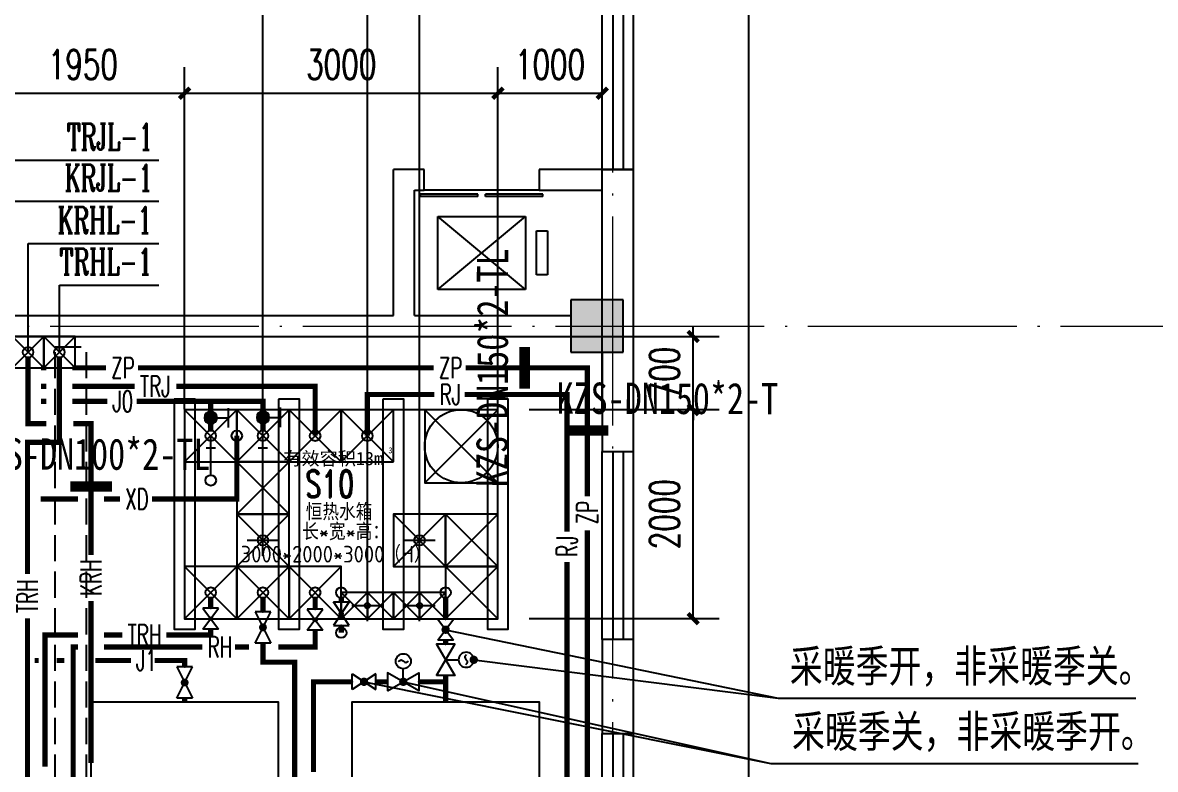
# Model space of a CAD drawing. Extents: x 1475400 to 1714963, y -629303 to -315532.
# Drawn here: x 1555606 to 1566456, y -391154 to -384009 of the extents above; entities that cross this region are included whole.
import ezdxf
from ezdxf.enums import TextEntityAlignment as Align

# ---------------------------------------------------------------- set-up
doc = ezdxf.new("R2010")
doc.units = 0
doc.header["$LTSCALE"] = 1000
doc.linetypes.add('__DASH', pattern=[0.35, 0.25, -0.1])
doc.linetypes.add('DOTE', pattern=[2.42, 2, -0.2, 0.02, -0.2])
for name, color, linetype in [('A-ANNO-IDEN-TEXT', 3, 'Continuous'), ('COLUMN', 255, 'Continuous'), ('DIM_太阳能热回水', 7, 'Continuous'), ('DIM_太阳能热给水', 7, 'Continuous'), ('DIM_空气源热回水', 7, 'Continuous'), ('DIM_空气源热给水', 7, 'Continuous'), ('EVTR', 2, 'Continuous'), ('P-ANNO-DIMS', 4, 'Continuous'), ('P-ANNO-IDEN', 3, 'Continuous'), ('P-ANNO-TXT', 211, 'Continuous'), ('P-DASH', 8, 'Continuous'), ('P-DOMW-IDEN', 61, 'Continuous'), ('P-DOMW-PIPE', 3, 'Continuous'), ('P-DOMW-VALV', 62, 'Continuous'), ('P-DOMW-VPIP', 3, 'Continuous'), ('P-HOWS-IDEN', 160, 'Continuous'), ('P-HOWS-RIDE', 231, 'Continuous'), ('P-HOWS-RVAL', 41, 'Continuous'), ('P-HOWS-RVPI', 160, 'Continuous'), ('P-HOWS-VALV', 41, 'Continuous'), ('P-HOWS-VPIP', 231, 'Continuous'), ('P-SPRN-IDEN', 4, 'Continuous'), ('P-SPRN-PIPE', 6, 'Continuous'), ('P-WAST-VALV', 11, 'Continuous'), ('P-WAST-VPIP', 11, 'Continuous'), ('P-WTAN', 7, 'Continuous'), ('PIPE-太阳能热回水', 11, 'Continuous'), ('PIPE-太阳能热给水', 4, 'Continuous'), ('PIPE-市政自来水', 87, 'Continuous'), ('PIPE-消毒', 7, 'Continuous'), ('PIPE-空气源热回水', 191, 'Continuous'), ('PUB_HATCH', 8, 'Continuous'), ('TEXT_太阳能热回水', 7, 'Continuous'), ('TEXT_太阳能热给水', 7, 'Continuous'), ('TEXT_市政自来水', 7, 'Continuous'), ('TEXT_消毒', 7, 'Continuous'), ('TEXT_空气源热回水', 7, 'Continuous'), ('VALVE_太阳能热回水', 7, 'Continuous'), ('VALVE_市政自来水', 7, 'Continuous'), ('VPIPE-太阳能热回水', 7, 'Continuous'), ('VPIPE-太阳能热给水', 7, 'Continuous'), ('VPIPE-市政自来水', 7, 'Continuous'), ('VPIPE-空气源热回水', 7, 'Continuous'), ('WALL', 2, 'Continuous'), ('WINDOW', 4, 'Continuous'), ('WP_P_LG', 2, 'Continuous'), ('建筑底图', 7, 'Continuous'), ('抗震支吊架', 2, 'Continuous')]:
    doc.layers.add(name, color=color, linetype=linetype)
for name, color, linetype, lineweight in [('DOTE', 8, 'DOTE', 9), ('P-HOWS-PIPE', 5, 'Continuous', 50), ('P-HOWS-RPIP', 6, 'Continuous', 50), ('P-WAST-PIPE', 11, 'Continuous', 50)]:
    doc.layers.add(name, color=color, linetype=linetype, lineweight=lineweight)
doc.layers.add('定位矩形', color=6, linetype='Continuous', plot=False)
doc.styles.add('_TWT_PIPETEXT', font='SIMPLEX', dxfattribs={"width": 0.8, "height": 2.5, "bigfont": 'HZTXT'})
doc.styles.add('_TWT_SERIAL', font='COMPLEX', dxfattribs={"width": 0.8, "height": 3, "bigfont": 'HZTXT'})
doc.styles.add('A_DIM_T3', font='SIMPLEX', dxfattribs={"width": 0.7, "bigfont": 'HZ'})
doc.styles.add('HT', font='')
doc.styles.add('HZ(TK)', font='geniso.shx', dxfattribs={"width": 0.9, "bigfont": 'hztxt.shx'})
doc.styles.add('hz2', font='romand', dxfattribs={"width": 0.7, "bigfont": 'hztxt'})
doc.styles.add('kzcad', font='', dxfattribs={"width": 0.8})
doc.styles.get("Standard").update_dxf_attribs({"font": 'geniso.shx', "bigfont": 'hztxt.shx'})
doc.styles.add('黑体', font='')
doc.styles.get('HT').set_extended_font_data('SimHei')
doc.styles.get('kzcad').set_extended_font_data('SimSun')
doc.styles.get('黑体').set_extended_font_data('SimHei')
doc.dimstyles.new('_TWT_ARCH&&100', dxfattribs={"dimtxt": 280, "dimasz": 100, "dimexe": 250, "dimexo": 300, "dimgap": 135, "dimtad": 1, "dimdec": 0, "dimzin": 0, "dimdsep": 46, "dimtxsty": 'A_DIM_T3', "dimblk": 'ARCHTICK', "dimcen": 0.09, "dimclrt": 7, "dimazin": 2, "dimtfac": 1, "dimtdec": 0, "dimtix": 1, "dimtmove": 2, "dimatfit": 3, "dimfxl": 1, "dimtolj": 1, "dimtzin": 0, "dimarcsym": 0})

# ---------------------------------------------------------------- blocks, each defined once
blk = doc.blocks.new('$WINLIB2D$00000001')
at = {"color": 0}
for points in [[(-0.5, 0.5), (-0.5, -0.5)], [(-0.5, 0.5), (0.5, 0.5)], [(0.5, -0.5), (0.5, 0.5)], [(0.5, 0.1667), (-0.5, 0.1667)], [(0.5, -0.1667), (-0.5, -0.1667)], [(-0.5, -0.5), (0.5, -0.5)]]:
    blk.add_lwpolyline(points, dxfattribs=at)
blk = doc.blocks.new('$DORLIB2D$00000127')
at = {"color": 0}
for points in [[(-0.5333, 0.7949), (-0.5333, 0.6904)], [(-0.0333, 0.7949), (-0.5333, 0.7949)], [(-0.0333, 0.7949), (-0.0333, 0.6904)], [(0.5333, 0.7949), (0.0333, 0.7949)], [(0.0333, 0.7949), (0.0333, 0.6904)], [(0.5333, 0.7949), (0.5333, 0.6904)], [(-0.0333, 0.6904), (-0.5333, 0.6904)], [(0.5333, 0.6904), (0.0333, 0.6904)], [(0.5, 0.5), (-0.5, 0.5)]]:
    blk.add_lwpolyline(points, dxfattribs=at)
blk = doc.blocks.new('sadsdfc')
at = {"layer": 'PUB_HATCH'}
blk.add_hatch(color=256, dxfattribs=at).paths.add_polyline_path([(899763.1, -304964.6), (899763.1, -304464.6), (899263.1, -304464.6), (899263.1, -304964.6)])
blk.add_lwpolyline([(900963.1, -290864.6), (900963.1, -319814.6)])
at = {"layer": 'COLUMN'}
for p, q in [((899763.1, -304464.6), (899263.1, -304464.6)), ((899263.1, -304464.6), (899263.1, -304964.6)), ((899763.1, -304964.6), (899763.1, -304464.6)), ((899263.1, -304964.6), (899763.1, -304964.6))]:
    blk.add_line(p, q, dxfattribs=at)
at = {"layer": 'DOTE'}
for p, q in [((899663.1, -322606.2), (899663.1, -276588.1)), ((857973.7, -304714.6), (908177.1, -304714.6))]:
    blk.add_line(p, q, dxfattribs=at)
at = {"layer": 'EVTR'}
for p, q in [((897988.1, -304364.6), (898828.1, -303664.6)), ((898828.1, -304364.6), (897988.1, -303664.6)), ((897988.1, -303664.6), (898828.1, -303664.6)), ((897988.1, -304364.6), (897988.1, -303664.6)), ((898828.1, -303664.6), (898828.1, -304364.6)), ((898933.1, -303804.6), (899038.1, -303804.6)), ((898933.1, -304224.6), (898933.1, -303804.6)), ((899038.1, -303804.6), (899038.1, -304224.6)), ((899038.1, -304224.6), (898933.1, -304224.6)), ((898828.1, -304364.6), (897988.1, -304364.6))]:
    blk.add_line(p, q, dxfattribs=at)
at = {"layer": 'WALL'}
for p, q in [((897563.1, -304614.6), (897563.1, -303214.6)), ((897858.1, -303214.6), (897563.1, -303214.6)), ((897858.1, -303414.6), (897858.1, -303214.6)), ((899563.1, -303214.6), (898958.1, -303214.6)), ((898958.1, -303214.6), (898958.1, -303414.6)), ((899863.1, -303214.6), (899563.1, -303214.6)), ((899863.1, -303314.6), (899863.1, -303214.6)), ((899863.1, -304714.6), (899863.1, -303314.6)), ((897763.1, -304614.6), (897763.1, -303414.6)), ((897763.1, -303414.6), (897858.1, -303414.6)), ((898958.1, -303414.6), (899563.1, -303414.6)), ((899563.1, -304464.6), (899563.1, -303414.6)), ((893013.1, -304614.6), (897563.1, -304614.6)), ((897763.1, -304614.6), (899263.1, -304614.6)), ((899863.1, -305914.6), (899863.1, -304714.6)), ((893013.1, -304814.6), (897663.1, -304814.6)), ((897663.1, -304814.6), (899263.1, -304814.6)), ((899563.1, -304964.6), (899563.1, -305914.6)), ((899563.1, -305914.6), (899863.1, -305914.6)), ((899863.1, -307714.6), (899563.1, -307714.6)), ((899563.1, -307714.6), (899563.1, -308614.6)), ((899863.1, -308614.6), (899863.1, -307714.6)), ((899563.1, -308614.6), (899863.1, -308614.6))]:
    blk.add_line(p, q, dxfattribs=at)
at = {"layer": 'WINDOW'}
for name, p, xscale, yscale, zscale, rotation in [('$WINLIB2D$00000001', (899713.1, -302314.6), 1800, 300, 1800, 90), ('$DORLIB2D$00000127', (898408.1, -303314.6), -1100, 200, 1100, 180), ('$WINLIB2D$00000001', (899713.1, -306814.6), -1800, 300, 1800, 270), ('$WINLIB2D$00000001', (899713.1, -309514.6), -1800, 300, 1800, 270)]:
    blk.add_blockref(name, p, dxfattribs=dict(at, xscale=xscale, yscale=yscale, zscale=zscale, rotation=rotation))
blk = doc.blocks.new('_ArchTick')
at = {"color": 0, "linetype": 'ByBlock', "const_width": 0.4}
blk.add_lwpolyline([(-0.5, -0.5), (0.5, 0.5)], dxfattribs=at)
blk = doc.blocks.new('*D354')
at = {"layer": 'Defpoints', "color": 0, "transparency": 16777216}
for p in [(1557158, -384684), (1555208, -388006), (1557158, -388006)]:
    blk.add_point(p, dxfattribs=at)
at = {"layer": 'P-ANNO-DIMS', "color": 0, "lineweight": -2, "transparency": 16777216}
for p, q in [((1555208, -387706), (1555208, -384434)), ((1557158, -387706), (1557158, -384434)), ((1555208, -384684), (1557158, -384684))]:
    blk.add_line(p, q, dxfattribs=at)
at = {"layer": 'P-ANNO-DIMS', "color": 0, "lineweight": -2, "transparency": 16777216, "xscale": 100, "yscale": 100, "zscale": 100, "rotation": 180}
blk.add_blockref('_ArchTick', (1555208, -384684), dxfattribs=at)
at = {"layer": 'P-ANNO-DIMS', "color": 0, "lineweight": -2, "transparency": 16777216, "xscale": 100, "yscale": 100, "zscale": 100}
blk.add_blockref('_ArchTick', (1557158, -384684), dxfattribs=at)
at = {"layer": 'P-ANNO-DIMS', "color": 7, "transparency": 16777216, "insert": (1556183, -384409), "char_height": 280, "attachment_point": 5, "style": 'A_DIM_T3'}
blk.add_mtext('\\A1;1950', dxfattribs=at)
blk = doc.blocks.new('*D355')
at = {"layer": 'Defpoints', "color": 0, "transparency": 16777216}
for p in [(1560158, -384684), (1557158, -388006), (1560158, -388006)]:
    blk.add_point(p, dxfattribs=at)
at = {"layer": 'P-ANNO-DIMS', "color": 0, "lineweight": -2, "transparency": 16777216}
for p, q in [((1557158, -387706), (1557158, -384434)), ((1560158, -387706), (1560158, -384434)), ((1557158, -384684), (1560158, -384684))]:
    blk.add_line(p, q, dxfattribs=at)
at = {"layer": 'P-ANNO-DIMS', "color": 0, "lineweight": -2, "transparency": 16777216, "xscale": 100, "yscale": 100, "zscale": 100, "rotation": 180}
blk.add_blockref('_ArchTick', (1557158, -384684), dxfattribs=at)
at = {"layer": 'P-ANNO-DIMS', "color": 0, "lineweight": -2, "transparency": 16777216, "xscale": 100, "yscale": 100, "zscale": 100}
blk.add_blockref('_ArchTick', (1560158, -384684), dxfattribs=at)
at = {"layer": 'P-ANNO-DIMS', "color": 7, "transparency": 16777216, "insert": (1558658, -384409), "char_height": 280, "attachment_point": 5, "style": 'A_DIM_T3'}
blk.add_mtext('\\A1;3000', dxfattribs=at)
blk = doc.blocks.new('*D356')
at = {"layer": 'Defpoints', "color": 0, "transparency": 16777216}
for p in [(1561158, -384684), (1560158, -388006), (1561158, -388006)]:
    blk.add_point(p, dxfattribs=at)
at = {"layer": 'P-ANNO-DIMS', "color": 0, "lineweight": -2, "transparency": 16777216}
for p, q in [((1560158, -387706), (1560158, -384434)), ((1561158, -387706), (1561158, -384434)), ((1560158, -384684), (1561158, -384684))]:
    blk.add_line(p, q, dxfattribs=at)
at = {"layer": 'P-ANNO-DIMS', "color": 0, "lineweight": -2, "transparency": 16777216, "xscale": 100, "yscale": 100, "zscale": 100, "rotation": 180}
blk.add_blockref('_ArchTick', (1560158, -384684), dxfattribs=at)
at = {"layer": 'P-ANNO-DIMS', "color": 0, "lineweight": -2, "transparency": 16777216, "xscale": 100, "yscale": 100, "zscale": 100}
blk.add_blockref('_ArchTick', (1561158, -384684), dxfattribs=at)
at = {"layer": 'P-ANNO-DIMS', "color": 7, "transparency": 16777216, "insert": (1560658, -384409), "char_height": 280, "attachment_point": 5, "style": 'A_DIM_T3'}
blk.add_mtext('\\A1;1000', dxfattribs=at)
blk = doc.blocks.new('*D361')
at = {"layer": 'Defpoints', "color": 0, "transparency": 16777216}
for p in [(1560158, -387712), (1562029, -387712), (1560158, -389712)]:
    blk.add_point(p, dxfattribs=at)
at = {"layer": 'P-ANNO-DIMS', "color": 0, "lineweight": -2, "transparency": 16777216}
for p, q in [((1560458, -387712), (1562279, -387712)), ((1562029, -389712), (1562029, -387712)), ((1560458, -389712), (1562279, -389712))]:
    blk.add_line(p, q, dxfattribs=at)
at = {"layer": 'P-ANNO-DIMS', "color": 0, "lineweight": -2, "transparency": 16777216, "xscale": 100, "yscale": 100, "zscale": 100}
for p, rotation in [((1562029, -387712), 90), ((1562029, -389712), 270)]:
    blk.add_blockref('_ArchTick', p, dxfattribs=dict(at, rotation=rotation))
at = {"layer": 'P-ANNO-DIMS', "color": 7, "transparency": 16777216, "insert": (1561754, -388712), "char_height": 280, "attachment_point": 5, "rotation": 90, "style": 'A_DIM_T3'}
blk.add_mtext('\\A1;2000', dxfattribs=at)
blk = doc.blocks.new('*D362')
at = {"layer": 'Defpoints', "color": 0, "transparency": 16777216}
for p in [(1560158, -387012), (1562029, -387012), (1560158, -387712)]:
    blk.add_point(p, dxfattribs=at)
at = {"layer": 'P-ANNO-DIMS', "color": 0, "lineweight": -2, "transparency": 16777216}
for p, q in [((1560458, -387012), (1562279, -387012)), ((1562029, -387012), (1562029, -386912)), ((1562029, -387712), (1562029, -387012)), ((1560458, -387712), (1562279, -387712)), ((1562029, -387712), (1562029, -387812))]:
    blk.add_line(p, q, dxfattribs=at)
at = {"layer": 'P-ANNO-DIMS', "color": 0, "lineweight": -2, "transparency": 16777216, "xscale": 100, "yscale": 100, "zscale": 100}
for p, rotation in [((1562029, -387012), 270), ((1562029, -387712), 90)]:
    blk.add_blockref('_ArchTick', p, dxfattribs=dict(at, rotation=rotation))
at = {"layer": 'P-ANNO-DIMS', "color": 7, "transparency": 16777216, "insert": (1561754, -387362), "char_height": 280, "attachment_point": 5, "rotation": 90, "style": 'A_DIM_T3'}
blk.add_mtext('\\A1;700', dxfattribs=at)
blk = doc.blocks.new('$VALVE$00000497')
for p, q in [((77.8, 138.2), (-77.8, 138.2)), ((0, 50), (0, 138.2))]:
    blk.add_line(p, q)
at = {"const_width": 49.6}
blk.add_lwpolyline([(24.8, 0, 1), (-24.8, 0, 1)], format="xyb", close=True, dxfattribs=at)
blk.add_circle((0, 0), 50)
blk = doc.blocks.new('$VALVE$00000333')
for p, q in [((125, 62.5), (-125, -62.5)), ((-125, 62.5), (125, -62.5)), ((-125, -62.5), (-125, 62.5)), ((125, -62.5), (125, 62.5))]:
    blk.add_line(p, q)
at = {"const_width": 31.25}
blk.add_lwpolyline([(-15.625, 0, 1), (15.625, 0, 1)], format="xyb", close=True, dxfattribs=at)
for p in [(-125, 0), (125, 0)]:
    blk.add_point(p)
blk = doc.blocks.new('$EVALVE$00000021')
blk.add_line((0, 0), (0, 103.8))
blk.add_lwpolyline([(-125, -72.1), (125, 72.1), (125, -72.1), (-125, 72.1)], close=True)
blk.add_circle((0, 163.9), 60.1)
blk.add_spline([(-37.4, 162.2), (-17.1, 174.4), (3.2, 162.8), (21.2, 155.2), (42.1, 167.4)], degree=3)
for p in [(-125, 0), (125, 0)]:
    blk.add_point(p)

msp = doc.modelspace()

# ---------------------------------------------------------------- hatches: boundary and pattern name
at = {"layer": 'P-DOMW-PIPE'}
for points in [[(1557158.3, -390112.2), (1557158.3, -390087.2), (1557183.3, -390087.2)], [(1557158.3, -390112.2), (1557183.3, -390112.2), (1557183.3, -390087.2)]]:
    msp.add_hatch(color=256, dxfattribs=at).paths.add_polyline_path(points)
at = {"layer": 'P-HOWS-PIPE'}
for points in [[(1558908, -387567.1), (1558908, -387542.1), (1558883, -387542.1)], [(1558908, -387567.1), (1558883, -387567.1), (1558883, -387542.1)], [(1560819.5, -387567.1), (1560844.5, -387567.1), (1560844.5, -387542.1)], [(1560819.5, -387567.1), (1560819.5, -387542.1), (1560844.5, -387542.1)], [(1557908, -390128.5), (1557883, -390128.5), (1557883, -390153.5)], [(1557908, -390128.5), (1557908, -390153.5), (1557883, -390153.5)], [(1558211.1, -390128.5), (1558211.1, -390103.5), (1558236.1, -390103.5)], [(1558211.1, -390128.5), (1558236.1, -390128.5), (1558236.1, -390103.5)], [(1558392.3, -390316.4), (1558367.3, -390316.4), (1558367.3, -390291.4)], [(1558392.3, -390316.4), (1558392.3, -390291.4), (1558367.3, -390291.4)]]:
    msp.add_hatch(color=256, dxfattribs=at).paths.add_polyline_path(points)
at = {"layer": 'P-HOWS-RPIP'}
for points in [[(1558408, -389982.9), (1558433, -389982.9), (1558433, -390007.9)], [(1558408, -389982.9), (1558408, -390007.9), (1558433, -390007.9)]]:
    msp.add_hatch(color=256, dxfattribs=at).paths.add_polyline_path(points)
at = {"layer": 'P-SPRN-PIPE'}
for points in [[(1561015, -387312.2), (1561040, -387312.2), (1561040, -387287.2)], [(1561015, -387312.2), (1561015, -387287.2), (1561040, -387287.2)]]:
    msp.add_hatch(color=256, dxfattribs=at).paths.add_polyline_path(points)
at = {"layer": 'PIPE-太阳能热回水'}
for points in [[(1555652.7, -388025.6), (1555652.7, -388000.6), (1555627.7, -388000.6)], [(1555652.7, -388025.6), (1555627.7, -388025.6), (1555627.7, -388000.6)], [(1555958.3, -388025.6), (1555983.3, -388025.6), (1555983.3, -388050.6)], [(1555958.3, -388025.6), (1555958.3, -388050.6), (1555983.3, -388050.6)], [(1555820.9, -389867.7), (1555820.9, -389842.7), (1555795.9, -389842.7)], [(1555820.9, -389867.7), (1555795.9, -389867.7), (1555795.9, -389842.7)], [(1557408, -389867.7), (1557433, -389867.7), (1557433, -389892.7)], [(1557408, -389867.7), (1557408, -389892.7), (1557433, -389892.7)]]:
    msp.add_hatch(color=256, dxfattribs=at).paths.add_polyline_path(points)
at = {"layer": 'PIPE-太阳能热给水'}
for points in [[(1558408, -387488.6), (1558433, -387488.6), (1558433, -387463.6)], [(1558408, -387488.6), (1558408, -387463.6), (1558433, -387463.6)]]:
    msp.add_hatch(color=256, dxfattribs=at).paths.add_polyline_path(points)
at = {"layer": 'PIPE-市政自来水'}
for points in [[(1557908, -387632.4), (1557933, -387632.4), (1557933, -387607.4)], [(1557908, -387632.4), (1557908, -387607.4), (1557933, -387607.4)]]:
    msp.add_hatch(color=256, dxfattribs=at).paths.add_polyline_path(points)
at = {"layer": 'PIPE-消毒'}
for points in [[(1557658, -388567.2), (1557683, -388567.2), (1557683, -388592.2)], [(1557658, -388567.2), (1557658, -388592.2), (1557683, -388592.2)]]:
    msp.add_hatch(color=256, dxfattribs=at).paths.add_polyline_path(points)
at = {"layer": 'PIPE-空气源热回水'}
for points in [[(1555658.3, -387847.1), (1555633.3, -387847.1), (1555633.3, -387872.1)], [(1555658.3, -387847.1), (1555658.3, -387872.1), (1555633.3, -387872.1)], [(1556261.5, -387847.1), (1556286.5, -387847.1), (1556286.5, -387822.1)], [(1556261.5, -387847.1), (1556261.5, -387822.1), (1556286.5, -387822.1)]]:
    msp.add_hatch(color=256, dxfattribs=at).paths.add_polyline_path(points)

# ---------------------------------------------------------------- linework, layer by layer
at = {"color": 4, "linetype": '__DASH'}
for p, q in [((1555917.2, -392662.2), (1555917.2, -387112.2)), ((1555917.2, -387112.2), (1556217.2, -387112.2)), ((1556217.2, -392662.2), (1556217.2, -387112.2))]:
    msp.add_line(p, q, dxfattribs=at)
for p, q in [((1557408, -388337.7), (1557408, -387962.2)), ((1557908, -388337.7), (1557908, -387962.2)), ((1557363, -388078.3), (1557453.1, -388078.3)), ((1557863, -388078.3), (1557953.1, -388078.3))]:
    msp.add_line(p, q)
for points in [[(1556258.3, -392512.2), (1558058.3, -392512.2), (1558058.3, -390512.2), (1556258.3, -390512.2)], [(1558758.3, -392512.2), (1560558.3, -392512.2), (1560558.3, -390512.2), (1558758.3, -390512.2)]]:
    msp.add_lwpolyline(points, close=True)
msp.add_circle((1557408, -388388.6), 50.8)
at = {"layer": 'A-ANNO-IDEN-TEXT', "color": 3}
for p, q in [((1559408.1, -389587.2), (1559408.1, -380865)), ((1559408, -388962.2), (1559408.1, -381800.3)), ((1558908.1, -389587.2), (1558908.1, -382654.9)), ((1557908, -388962.2), (1557908, -383586.5)), ((1557908, -389112.2), (1557908, -388812.2)), ((1559408, -389112.2), (1559408, -388812.2)), ((1557758, -388962.2), (1558058, -388962.2)), ((1559258, -388962.2), (1559558, -388962.2)), ((1558908.1, -389737.2), (1558908.1, -389437.2)), ((1559408.1, -389737.2), (1559408.1, -389437.2)), ((1558758.1, -389587.2), (1559058.1, -389587.2)), ((1559258.1, -389587.2), (1559558.1, -389587.2))]:
    msp.add_line(p, q, dxfattribs=at)
at = {"layer": 'DIM_太阳能热回水'}
for p, q in [((1555958.3, -387162.2), (1555958.3, -386519.3)), ((1555958.3, -386519.3), (1556910.9, -386519.3))]:
    msp.add_line(p, q, dxfattribs=at)
at = {"layer": 'DIM_太阳能热给水'}
msp.add_line((1555058.3, -385324.8), (1556910.9, -385324.8), dxfattribs=at)
at = {"layer": 'DIM_空气源热回水'}
for p, q in [((1555658.3, -387162.2), (1555658.3, -386121.5)), ((1555658.3, -386121.5), (1556910.9, -386121.5))]:
    msp.add_line(p, q, dxfattribs=at)
at = {"layer": 'DIM_空气源热给水'}
msp.add_line((1555358.3, -385717.1), (1556910.9, -385717.1), dxfattribs=at)
at = {"layer": 'P-ANNO-IDEN'}
for p, q in [((1559658.1, -389817.9), (1562842.6, -390472.2)), ((1559927.1, -390105.6), (1562842.6, -390472.2)), ((1558876.2, -390316.4), (1562774.1, -391097.3)), ((1559252.5, -390316.4), (1562774.1, -391097.3)), ((1562842.6, -390472.2), (1566269.5, -390472.2)), ((1562774.1, -391097.3), (1566290.3, -391097.3))]:
    msp.add_line(p, q, dxfattribs=at)
at = {"layer": 'P-ANNO-IDEN', "const_width": 40}
for points in [[(1559638.5, -389813.9, 1), (1559677.7, -389821.9, 1)], [(1559907.2, -390103.1, 1), (1559946.9, -390108.1, 1)], [(1558856.6, -390312.5, 1), (1558895.8, -390320.3, 1)], [(1559233, -390312, 1), (1559272, -390320.7, 1)]]:
    msp.add_lwpolyline(points, format="xyb", close=True, dxfattribs=at)
at = {"layer": 'P-DASH'}
for points in [[(1557058, -387612.2), (1557058, -389812.2), (1557258, -389812.2), (1557258, -387612.2)], [(1558058, -387612.2), (1558058, -389812.2), (1558258, -389812.2), (1558258, -387612.2)], [(1559058, -387612.2), (1559058, -389812.2), (1559258, -389812.2), (1559258, -387612.2)], [(1560058, -387612.2), (1560058, -389812.2), (1560258, -389812.2), (1560258, -387612.2)]]:
    msp.add_lwpolyline(points, close=True, dxfattribs=at)
at = {"layer": 'P-DOMW-PIPE', "const_width": 50}
for points in [[(1555722, -390112.2), (1555759.1, -390112.2)], [(1555933.5, -390112.2), (1556004.7, -390112.2)], [(1556303.7, -390112.2), (1556643.2, -390112.2)], [(1556871.2, -390112.2), (1557158.3, -390112.2)], [(1557158.3, -390112.2), (1557158.3, -390173.6)], [(1557158.3, -390473.6), (1557158.3, -390512.2)]]:
    msp.add_lwpolyline(points, dxfattribs=at)
at = {"layer": 'P-DOMW-VPIP', "color": 0}
for centre, radius in [((1557908, -388962.2), 50), ((1559408, -388962.2), 50), ((1558908.1, -389587.2), 25), ((1559408.1, -389587.2), 25)]:
    msp.add_circle(centre, radius, dxfattribs=at)
at = {"layer": 'P-HOWS-PIPE', "const_width": 50}
for points in [[(1558908, -387567.1), (1559551, -387567.1)], [(1558908, -387567.1), (1558908, -387962.2)], [(1559839.9, -387567.1), (1560819.5, -387567.1)], [(1560819.5, -388880.6), (1560819.5, -387567.1)], [(1560819.5, -393321.9), (1560819.5, -389169.6)], [(1557908, -389512.2), (1557908, -389645.4)], [(1559658.1, -389717.9), (1559658, -389512.2)], [(1557908, -389945.4), (1557908, -390128.5)], [(1559658.2, -389955.7), (1559658.1, -389917.9)], [(1557908, -390128.5), (1558211.1, -390128.5)], [(1558211.1, -390128.5), (1558211.1, -391480.7)], [(1559658.3, -390316.4), (1559658.2, -390255.6)], [(1558392.3, -390316.4), (1558392.3, -391180.8)], [(1558392.3, -390316.4), (1558763.7, -390316.4)], [(1558988.7, -390316.4), (1559102.6, -390316.4)], [(1559402.4, -390316.4), (1559658.3, -390316.4)], [(1559658.3, -390512.2), (1559658.3, -390316.4)]]:
    msp.add_lwpolyline(points, dxfattribs=at)
at = {"layer": 'P-HOWS-RPIP', "const_width": 50}
for points in [[(1558408, -389512.2), (1558408, -389622.6)], [(1558408, -389822.6), (1558408, -389982.9)], [(1556090.7, -389956.5), (1556090.7, -389982.9)], [(1556090.7, -389982.9), (1556088.3, -389982.9)], [(1556136.5, -389982.9), (1556090.7, -389982.9)], [(1556090.7, -389982.9), (1556090.7, -391618)], [(1557327.4, -389982.9), (1556386.5, -389982.9)], [(1557774.3, -389982.9), (1557640.8, -389982.9)], [(1558408, -389982.9), (1558054.8, -389982.9)]]:
    msp.add_lwpolyline(points, dxfattribs=at)
at = {"layer": 'P-HOWS-RVPI'}
msp.add_circle((1558408, -389462.2), 50, dxfattribs=at)
at = {"layer": 'P-HOWS-VPIP'}
for centre in [(1558908, -387962.2), (1557908, -389462.2), (1559658, -389462.2)]:
    msp.add_circle(centre, 50, dxfattribs=at)
at = {"layer": 'P-SPRN-PIPE', "const_width": 50}
for points in [[(1555783.3, -387312.2), (1555833.3, -387312.2)], [(1556083.3, -387312.2), (1556404.7, -387312.2)], [(1556711.9, -387312.2), (1559541.9, -387312.2)], [(1559849.1, -387312.2), (1561015, -387312.2)], [(1561015, -387312.2), (1561015, -388541.7)], [(1561015, -388867.2), (1561015, -393475.3)]]:
    msp.add_lwpolyline(points, dxfattribs=at)
at = {"layer": 'P-WAST-PIPE', "const_width": 50}
for points in [[(1558658, -389512.2), (1558658, -389552.2)], [(1558658, -389777.2), (1558658, -389847.1)]]:
    msp.add_lwpolyline(points, dxfattribs=at)
at = {"layer": 'P-WAST-VPIP'}
for centre in [(1558658, -389462.2), (1558658, -389847.1)]:
    msp.add_circle(centre, 50, dxfattribs=at)
at = {"layer": 'P-WTAN'}
msp.add_lwpolyline([(1560158, -387712.2), (1557158, -387712.2), (1557158, -389712.2), (1560158, -389712.2)], close=True, dxfattribs=at)
msp.add_circle((1559808, -388062.2), 350, dxfattribs=at)
at = {"layer": 'PIPE-太阳能热回水', "const_width": 50}
for points in [[(1555958.3, -387212.2), (1555958.3, -388025.6)], [(1555958.3, -388025.6), (1555652.7, -388025.6)], [(1555652.7, -388025.6), (1555652.7, -389284.8)], [(1557408, -389512.2), (1557408, -389612.2)], [(1555652.7, -389707.8), (1555652.7, -391545.4)], [(1557408, -389812.2), (1557408, -389867.7)], [(1556136.5, -389867.7), (1555820.9, -389867.7)], [(1555820.9, -389867.7), (1555820.9, -391128.5)], [(1556560.9, -389867.7), (1556386.5, -389867.7)], [(1557408, -389867.7), (1556983.9, -389867.7)]]:
    msp.add_lwpolyline(points, dxfattribs=at)
at = {"layer": 'PIPE-太阳能热给水', "const_width": 50}
for points in [[(1555783.3, -387488.6), (1555833.3, -387488.6)], [(1556083.3, -387488.6), (1556680.4, -387488.6)], [(1557079.1, -387488.6), (1558408, -387488.6)], [(1558408, -387962.2), (1558408, -387488.6)]]:
    msp.add_lwpolyline(points, dxfattribs=at)
at = {"layer": 'PIPE-市政自来水', "const_width": 50}
for points in [[(1555833.3, -387632.4), (1555783.3, -387632.4)], [(1556416.9, -387632.4), (1556083.3, -387632.4)], [(1557408, -387632.4), (1556699.7, -387632.4)], [(1557408, -387912.2), (1557408, -387632.4)], [(1557908, -387632.4), (1557408, -387632.4)], [(1557908, -387912.2), (1557908, -387632.4)]]:
    msp.add_lwpolyline(points, dxfattribs=at)
at = {"layer": 'PIPE-消毒', "const_width": 50}
for points in [[(1557658, -387962.2), (1557658, -388567.2)], [(1556136.5, -388567.2), (1555777.7, -388567.2)], [(1556537.4, -388567.2), (1556386.5, -388567.2)], [(1557658, -388567.2), (1556844.6, -388567.2)]]:
    msp.add_lwpolyline(points, dxfattribs=at)
at = {"layer": 'PIPE-空气源热回水', "const_width": 50}
for points in [[(1555658.3, -387212.2), (1555658.3, -387847.1)], [(1555834.6, -387847.1), (1555658.3, -387847.1)], [(1556261.5, -387847.1), (1556090.7, -387847.1)], [(1556261.5, -389103.1), (1556261.5, -387847.1)], [(1556261.5, -391092), (1556261.5, -389544.4)]]:
    msp.add_lwpolyline(points, dxfattribs=at)
at = {"layer": 'VPIPE-太阳能热回水'}
for centre in [(1555958.3, -387162.2), (1557408, -389462.2)]:
    msp.add_circle(centre, 50, dxfattribs=at)
at = {"layer": 'VPIPE-太阳能热给水'}
msp.add_circle((1558408, -387962.2), 50, dxfattribs=at)
at = {"layer": 'VPIPE-市政自来水'}
for centre in [(1557408, -387962.2), (1557658, -387962.2), (1557908, -387962.2)]:
    msp.add_circle(centre, 50, dxfattribs=at)
at = {"layer": 'VPIPE-空气源热回水'}
msp.add_circle((1555658.3, -387162.2), 50, dxfattribs=at)
at = {"layer": '定位矩形'}
for p, q in [((1555508.3, -387312.2), (1555808.3, -387012.2)), ((1555508.3, -387012.2), (1555808.3, -387312.2)), ((1555508.3, -387312.2), (1555808.3, -387012.2)), ((1555508.3, -387012.2), (1555808.3, -387312.2)), ((1555808.3, -387312.2), (1556108.3, -387012.2)), ((1555808.3, -387012.2), (1556108.3, -387312.2)), ((1555808.3, -387312.2), (1556108.3, -387012.2)), ((1555808.3, -387012.2), (1556108.3, -387312.2)), ((1557658, -388212.2), (1557158, -387712.2)), ((1557158, -388212.2), (1557658, -387712.2)), ((1558158, -388212.2), (1557658, -387712.2)), ((1557658, -388212.2), (1558158, -387712.2)), ((1558658, -388212.2), (1558158, -387712.2)), ((1558158, -388212.2), (1558658, -387712.2)), ((1559158, -388212.2), (1558658, -387712.2)), ((1558658, -388212.2), (1559158, -387712.2)), ((1560158, -388412.2), (1559458, -387712.2)), ((1559458, -388412.2), (1560158, -387712.2)), ((1558158, -388712.2), (1557658, -388212.2)), ((1557658, -388712.2), (1558158, -388212.2)), ((1558158, -389212.2), (1557658, -388712.2)), ((1557658, -389212.2), (1558158, -388712.2)), ((1559658, -389212.2), (1559158, -388712.2)), ((1559158, -389212.2), (1559658, -388712.2)), ((1560158, -389212.2), (1559658, -388712.2)), ((1559658, -389212.2), (1560158, -388712.2)), ((1557658, -389712.2), (1557158, -389212.2)), ((1557158, -389712.2), (1557658, -389212.2)), ((1558158, -389712.2), (1557658, -389212.2)), ((1557658, -389712.2), (1558158, -389212.2)), ((1558658, -389712.2), (1558158, -389212.2)), ((1558158, -389712.2), (1558658, -389212.2)), ((1560158, -389712.2), (1559658, -389212.2)), ((1559658, -389712.2), (1560158, -389212.2)), ((1558908.1, -389712.2), (1558658.1, -389462.2)), ((1558658.1, -389712.2), (1558908.1, -389462.2)), ((1559158.1, -389712.2), (1558908.1, -389462.2)), ((1558908.1, -389712.2), (1559158.1, -389462.2)), ((1559408.1, -389712.2), (1559158.1, -389462.2)), ((1559158.1, -389712.2), (1559408.1, -389462.2)), ((1559658.1, -389712.2), (1559408.1, -389462.2)), ((1559408.1, -389712.2), (1559658.1, -389462.2))]:
    msp.add_line(p, q, dxfattribs=at)
for points in [[(1555508.3, -387312.2), (1555808.3, -387312.2), (1555808.3, -387012.2), (1555508.3, -387012.2)], [(1555508.3, -387312.2), (1555808.3, -387312.2), (1555808.3, -387012.2), (1555508.3, -387012.2)], [(1555808.3, -387312.2), (1556108.3, -387312.2), (1556108.3, -387012.2), (1555808.3, -387012.2)], [(1555808.3, -387312.2), (1556108.3, -387312.2), (1556108.3, -387012.2), (1555808.3, -387012.2)], [(1557658, -388212.2), (1557658, -387712.2), (1557158, -387712.2), (1557158, -388212.2)], [(1558158, -388212.2), (1558158, -387712.2), (1557658, -387712.2), (1557658, -388212.2)], [(1558658, -388212.2), (1558658, -387712.2), (1558158, -387712.2), (1558158, -388212.2)], [(1559158, -388212.2), (1559158, -387712.2), (1558658, -387712.2), (1558658, -388212.2)], [(1560158, -388412.2), (1560158, -387712.2), (1559458, -387712.2), (1559458, -388412.2)], [(1558158, -388712.2), (1558158, -388212.2), (1557658, -388212.2), (1557658, -388712.2)], [(1558158, -389212.2), (1558158, -388712.2), (1557658, -388712.2), (1557658, -389212.2)], [(1559658, -389212.2), (1559658, -388712.2), (1559158, -388712.2), (1559158, -389212.2)], [(1560158, -389212.2), (1560158, -388712.2), (1559658, -388712.2), (1559658, -389212.2)], [(1557658, -389712.2), (1557658, -389212.2), (1557158, -389212.2), (1557158, -389712.2)], [(1558158, -389712.2), (1558158, -389212.2), (1557658, -389212.2), (1557658, -389712.2)], [(1558658, -389712.2), (1558658, -389212.2), (1558158, -389212.2), (1558158, -389712.2)], [(1560158, -389712.2), (1560158, -389212.2), (1559658, -389212.2), (1559658, -389712.2)], [(1558908.1, -389712.2), (1558908.1, -389462.2), (1558658.1, -389462.2), (1558658.1, -389712.2)], [(1559158.1, -389712.2), (1559158.1, -389462.2), (1558908.1, -389462.2), (1558908.1, -389712.2)], [(1559408.1, -389712.2), (1559408.1, -389462.2), (1559158.1, -389462.2), (1559158.1, -389712.2)], [(1559658.1, -389712.2), (1559658.1, -389462.2), (1559408.1, -389462.2), (1559408.1, -389712.2)]]:
    msp.add_lwpolyline(points, close=True, dxfattribs=at)
at = {"layer": '抗震支吊架', "color": 2, "const_width": 100}
for points in [[(1560415, -387511.7), (1560415, -387111.7)], [(1560815, -387912.2), (1561215, -387912.2)], [(1556061.5, -388447.1), (1556461.5, -388447.1)]]:
    msp.add_lwpolyline(points, dxfattribs=at)

# ---------------------------------------------------------------- block references
at = {"layer": 'P-DOMW-VALV', "xscale": -1.2, "yscale": -1.2, "zscale": 1.2, "rotation": 270}
msp.add_blockref('$VALVE$00000333', (1557158.3, -390323.6), dxfattribs=at)
at = {"layer": 'P-HOWS-RVAL', "xscale": -0.8, "yscale": -1.2, "zscale": 0.8, "rotation": 270}
msp.add_blockref('$VALVE$00000333', (1558408, -389722.6), dxfattribs=at)
at = {"layer": 'P-HOWS-VALV'}
for name, p, xscale, yscale, zscale, rotation in [('$VALVE$00000333', (1557908, -389795.4), -1.2, -1.2, 1.2, 270), ('$VALVE$00000333', (1559658.1, -389817.9), 0.8, 1.2, 0.8, 90.01647101119846), ('$EVALVE$00000021', (1559658.2, -390105.7), 1.2, -1.2, 1.2, 90.01647101120585)]:
    msp.add_blockref(name, p, dxfattribs=dict(at, xscale=xscale, yscale=yscale, zscale=zscale, rotation=rotation))
at = {"layer": 'P-HOWS-VALV', "yscale": 1.2}
for name, p, xscale, zscale in [('$EVALVE$00000021', (1559252.5, -390316.4), 1.2, 1.2), ('$VALVE$00000333', (1558876.2, -390316.4), 0.9, 0.9)]:
    msp.add_blockref(name, p, dxfattribs=dict(at, xscale=xscale, zscale=zscale))
at = {"layer": 'P-WAST-VALV', "xscale": 0.9, "yscale": 1.2, "zscale": 0.9, "rotation": 269.9999999565009}
msp.add_blockref('$VALVE$00000333', (1558658, -389664.7), dxfattribs=at)
at = {"layer": 'VALVE_太阳能热回水', "xscale": -0.8, "yscale": -1.2, "zscale": 0.8, "rotation": 270}
msp.add_blockref('$VALVE$00000333', (1557408, -389712.2), dxfattribs=at)
at = {"layer": 'VALVE_市政自来水', "xscale": 1.2, "yscale": -1.2, "zscale": 1.2}
for p, rotation in [((1557408, -387789.6), 90), ((1557908, -387785.7), 89.99999999954228)]:
    msp.add_blockref('$VALVE$00000497', p, dxfattribs=dict(at, rotation=rotation))
at = {"layer": '建筑底图'}
msp.add_blockref('sadsdfc', (661595.2, -82197.6), dxfattribs=at)

# ---------------------------------------------------------------- texts
at = {"layer": 'DIM_太阳能热回水', "color": 7, "style": '_TWT_SERIAL', "width": 0.64}
msp.add_text('TRHL-1', height=250, dxfattribs=at).set_placement((1555961.9, -386419.3))
at = {"layer": 'DIM_太阳能热给水', "color": 7, "style": '_TWT_SERIAL', "width": 0.64}
msp.add_text('TRJL-1', height=250, dxfattribs=at).set_placement((1556030.5, -385224.8))
at = {"layer": 'DIM_空气源热回水', "color": 7, "style": '_TWT_SERIAL', "width": 0.64}
msp.add_text('KRHL-1', height=250, dxfattribs=at).set_placement((1555939, -386021.5))
at = {"layer": 'DIM_空气源热给水', "color": 7, "style": '_TWT_SERIAL', "width": 0.64}
msp.add_text('KRJL-1', height=250, dxfattribs=at).set_placement((1556007.6, -385617.1))
at = {"layer": 'P-ANNO-IDEN', "color": 7, "style": 'HZ(TK)', "width": 0.9}
for s, p in [('采暖季开，非采暖季关。', (1562955.2, -390352.6)), ('采暖季关，非采暖季开。', (1562976.1, -390977.7))]:
    msp.add_text(s, height=350, dxfattribs=at).set_placement(p)
at = {"layer": 'P-ANNO-TXT', "color": 1}
for s, height, style, p in [('有效容积13m', 127.5, 'HT', (1558103.2, -388243.1)), ('3', 56.9, '黑体', (1559110.4, -388129.6))]:
    msp.add_text(s, height=height, dxfattribs=dict(at, style=style)).set_placement(p)
at = {"layer": 'P-ANNO-TXT', "color": 6}
for s, p in [('恒热水箱', (1558318.5, -388771)), ('长*宽*高：', (1558283.9, -388959.5)), ('3000*2000*3000（H）', (1557695.3, -389174.9))]:
    msp.add_text(s, height=159.25, dxfattribs=at).set_placement(p)
at = {"layer": 'P-DOMW-IDEN', "style": '_TWT_PIPETEXT', "width": 0.64}
msp.add_text('J1', height=200, dxfattribs=at).set_placement((1556693.2, -390212.2))
at = {"layer": 'P-HOWS-IDEN', "style": '_TWT_PIPETEXT', "width": 0.64}
msp.add_text('RJ', height=200, dxfattribs=at).set_placement((1559601, -387667.1))
msp.add_text('RJ', height=200, rotation=90, dxfattribs=at).set_placement((1560919.5, -389119.6))
at = {"layer": 'P-HOWS-RIDE', "style": '_TWT_PIPETEXT', "width": 0.64}
msp.add_text('RH', height=200, dxfattribs=at).set_placement((1557377.4, -390082.9))
at = {"layer": 'P-SPRN-IDEN', "style": '_TWT_PIPETEXT', "width": 0.64}
for p in [(1556454.7, -387412.2), (1559591.9, -387412.2)]:
    msp.add_text('ZP', height=200, dxfattribs=at).set_placement(p)
msp.add_text('ZP', height=200, rotation=90, dxfattribs=at).set_placement((1561115, -388808.1))
at = {"layer": 'TEXT_太阳能热回水', "style": '_TWT_PIPETEXT', "width": 0.64}
msp.add_text('TRH', height=200, rotation=90, dxfattribs=at).set_placement((1555752.7, -389657.8))
msp.add_text('TRH', height=200, dxfattribs=at).set_placement((1556610.9, -389967.7))
at = {"layer": 'TEXT_太阳能热给水', "style": '_TWT_PIPETEXT', "width": 0.64}
msp.add_text('TRJ', height=200, dxfattribs=at).set_placement((1556730.4, -387588.6))
at = {"layer": 'TEXT_市政自来水', "style": '_TWT_PIPETEXT', "width": 0.64}
msp.add_text('J0', height=200, dxfattribs=at).set_placement((1556466.9, -387732.4))
at = {"layer": 'TEXT_消毒', "style": '_TWT_PIPETEXT', "width": 0.64}
msp.add_text('XD', height=200, dxfattribs=at).set_placement((1556587.4, -388667.2))
at = {"layer": 'TEXT_空气源热回水', "style": '_TWT_PIPETEXT', "width": 0.64}
msp.add_text('KRH', height=200, rotation=90, dxfattribs=at).set_placement((1556361.5, -389494.4))
at = {"layer": 'WP_P_LG', "color": 1, "style": 'hz2', "width": 0.7}
msp.add_text('S10', height=262.5, rotation=0.00002, dxfattribs=at).set_placement((1558547.7, -388554.1), align=Align.CENTER)
at = {"layer": '抗震支吊架', "color": 2, "style": 'kzcad', "width": 0.8}
for s, rotation, p in [('KZS-DN150*2-TL', 89.88539, (1560255, -387311.7)), ('KZS-DN150*2-T', 359.88539, (1561781.3, -387753.7)), ('KZS-DN100*2-TL', 359.88539, (1556261.5, -388287.1))]:
    msp.add_text(s, height=300, rotation=rotation, dxfattribs=at).set_placement(p, align=Align.CENTER)

# ---------------------------------------------------------------- dimensions: what is measured, and where the dimension line sits
at = {"layer": 'P-ANNO-DIMS'}
for p1, p2, distance, picture, middle in [((1555208.3, -388005.7), (1557158, -388005.7), 3321.7, '*D354', (1556183.2, -384409)), ((1557158, -388005.7), (1560158, -388005.7), 3321.7, '*D355', (1558658, -384409)), ((1560158, -388005.7), (1561158.3, -388005.7), 3321.7, '*D356', (1560658.2, -384409)), ((1560158, -387712.2), (1560158, -387012.2), -1871.3, '*D362', (1561754.3, -387362.2)), ((1560158, -389712.2), (1560158, -387712.2), -1871.3, '*D361', (1561754.3, -388712.2))]:
    dim = msp.add_aligned_dim(p1=p1, p2=p2, distance=distance, dimstyle='_TWT_ARCH&&100', dxfattribs=at)
    dim.commit()
    dim.dimension.update_dxf_attribs({"geometry": picture, "text_midpoint": middle})

doc.saveas('drawing.dxf')
